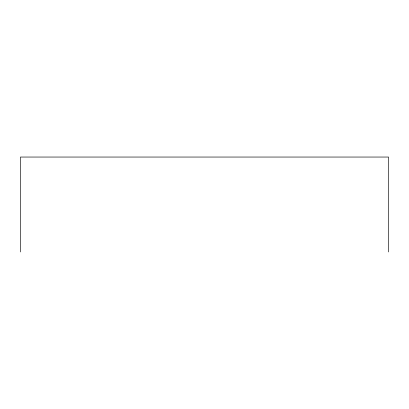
<?xml version="1.0" encoding="UTF-8"?>
<svg xmlns="http://www.w3.org/2000/svg" width="409" height="409" viewBox="0 0 409 409"><rect width="100%" height="100%" fill="white"/><g stroke="black" fill="none" stroke-linecap="round" stroke-linejoin="round"><path stroke-width="0.61" d="M388.55 251.954L388.55 157.046L20.45 157.046L20.45 251.954"/></g></svg>
